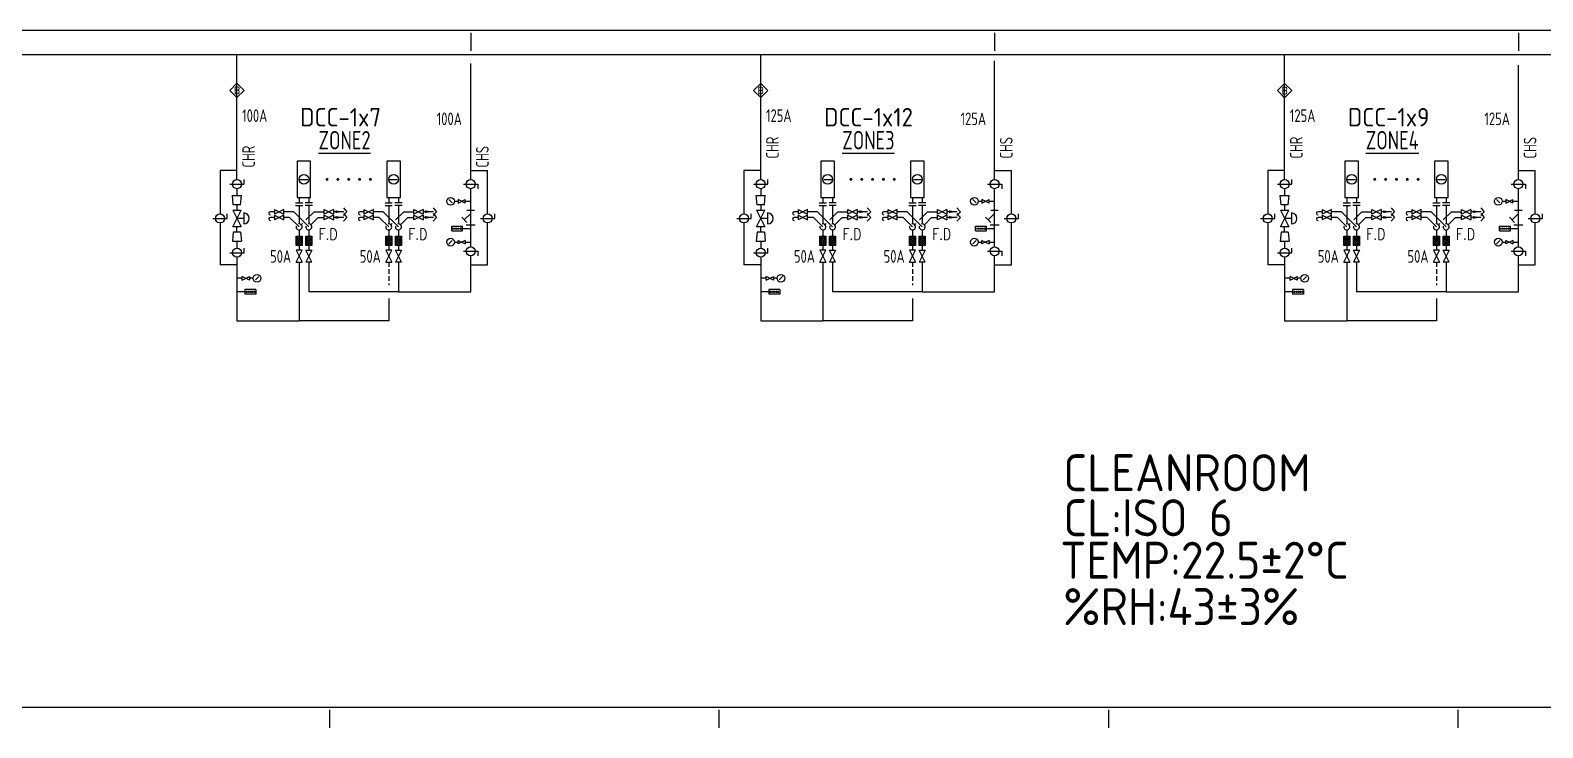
# Model space of a CAD drawing. Header units: millimetres. Extents: x 4929 to 7191, y -208 to 1486.
# Drawn here: x 5382.2 to 5790.6, y 481.5 to 669.9 of the extents above; entities that cross this region are included whole.
import ezdxf
from ezdxf.enums import TextEntityAlignment as Align

# ---------------------------------------------------------------- set-up
doc = ezdxf.new("R2010")
doc.units = ezdxf.units.MM
doc.linetypes.add('HIDDEN', pattern=[9.525, 6.35, -3.175])
doc.linetypes.add('HIDDEN2', pattern=[0.1875, 0.125, -0.0625])
for name, color, linetype in [('0-CHR-中溫', 30, 'Continuous'), ('0-CHS-中溫', 3, 'Continuous'), ('M-CEQPM-TEXT', 3, 'Continuous'), ('M-CPIPE-TEXT', 3, 'Continuous'), ('M-CPIPE-VAVE', 2, 'Continuous'), ('M-CWTR-PIPE', 130, 'Continuous'), ('M-EQPM-TXT', 4, 'Continuous'), ('M-HVAC-CMAH', 3, 'Continuous'), ('M-PIPE-CHWR20', 110, 'Continuous'), ('U-PCW-VALVE', 2, 'Continuous')]:
    doc.layers.add(name, color=color, linetype=linetype)
doc.styles.add('AA-TXT', font='isocp.shx', dxfattribs={"bigfont": 'chineset.shx'})
doc.styles.add('STDTEXT', font='simplex.shx', dxfattribs={"bigfont": 'china.shx'})

# ---------------------------------------------------------------- blocks, each defined once
blk = doc.blocks.new('DIM3')
blk.add_solid([(40, -6.7), (40, 6.7), (0, 0)])
blk = doc.blocks.new('DCC PIPE')
at = {"layer": 'U-PCW-VALVE'}
h = blk.add_hatch(dxfattribs=at)
h.set_pattern_fill('ANSI37', color=256, scale=2.66144, angle=90, style=0)
h.set_pattern_definition([(135, (188.80367, -130.49455), (-0.2352403, -0.2352403), []), (225, (188.80367, -130.49455), (0.2352403, -0.2352403), [])])
h.paths.add_polyline_path([(-0.67, 3.67), (-0.67, 5.8), (0.67, 5.8), (0.67, 3.67)])
h = blk.add_hatch(dxfattribs=at)
h.set_pattern_fill('ANSI37', color=256, scale=2.66144, angle=90, style=0)
h.set_pattern_definition([(135, (190.9487, -130.49455), (-0.2352403, -0.2352403), []), (225, (190.9487, -130.49455), (0.2352403, -0.2352403), [])])
h.paths.add_polyline_path([(1.48, 3.67), (1.48, 5.8), (2.81, 5.8), (2.81, 3.67)])
h = blk.add_hatch(dxfattribs=at)
h.set_pattern_fill('ANSI37', color=256, scale=2.66144, angle=90, style=0)
h.set_pattern_definition([(135, (208.65864, -130.49455), (-0.2352403, -0.2352403), []), (225, (208.65864, -130.49455), (0.2352403, -0.2352403), [])])
h.paths.add_polyline_path([(19.19, 3.67), (19.19, 5.8), (20.52, 5.8), (20.52, 3.67)])
h = blk.add_hatch(dxfattribs=at)
h.set_pattern_fill('ANSI37', color=256, scale=2.66144, angle=90, style=0)
h.set_pattern_definition([(135, (210.80367, -130.49455), (-0.2352403, -0.2352403), []), (225, (210.80367, -130.49455), (0.2352403, -0.2352403), [])])
h.paths.add_polyline_path([(21.33, 3.67), (21.33, 5.8), (22.67, 5.8), (22.67, 3.67)])
at = {"layer": '0-CHR-中溫', "ltscale": 1000}
for p, q in [((0, 12.53), (0, 8.51)), ((19.85, 12.53), (19.85, 8.51)), ((0, 7.18), (0, 5.8)), ((19.85, 7.18), (19.85, 5.8)), ((0, 3.67), (0, 2.67)), ((19.85, 3.67), (19.85, 2.67))]:
    blk.add_line(p, q, dxfattribs=at)
for centre in [(0, 7.84), (19.85, 7.84)]:
    blk.add_arc(centre, 0.667, 167.3219, 102.6781, dxfattribs=at)
at = {"layer": '0-CHS-中溫', "ltscale": 1000}
for p, q in [((2.15, 12.53), (2.15, 8.51)), ((22, 12.53), (22, 8.51)), ((2.15, 7.18), (2.15, 5.8)), ((22, 7.18), (22, 5.8)), ((2.15, 3.67), (2.15, 2.67)), ((22, 3.67), (22, 2.67))]:
    blk.add_line(p, q, dxfattribs=at)
for centre in [(2.15, 7.84), (22, 7.84)]:
    blk.add_arc(centre, 0.667, 167.3219, 102.6781, dxfattribs=at)
at = {"layer": 'M-CPIPE-VAVE'}
for p, q in [((-5.47, 11.18), (-6.35, 11.18)), ((-3.4, 11.7), (-5.47, 10.66)), ((-5.47, 11.7), (-3.4, 10.66)), ((-5.47, 11.7), (-5.47, 10.66)), ((-3.4, 10.44), (-5.47, 9.41)), ((-5.47, 10.44), (-3.4, 9.41)), ((-5.47, 10.44), (-5.47, 9.41)), ((-3.4, 10.66), (-3.4, 11.7)), ((-1.19, 11.18), (-3.4, 11.18)), ((-3.4, 9.41), (-3.4, 10.44)), ((2.15, 7.84), (-1.19, 11.18)), ((1.53, 9.37), (3.34, 11.18)), ((3.34, 11.18), (5.55, 11.18)), ((5.55, 10.66), (5.55, 11.7)), ((7.62, 11.7), (5.55, 10.66)), ((5.55, 11.7), (7.62, 10.66)), ((5.55, 9.41), (5.55, 10.44)), ((7.62, 10.44), (5.55, 9.41)), ((5.55, 10.44), (7.62, 9.41)), ((7.62, 11.7), (7.62, 10.66)), ((9.89, 11.18), (7.62, 11.18)), ((7.62, 10.44), (7.62, 9.41)), ((9.81, 12.03), (10.58, 11.18)), ((9.81, 10.33), (10.58, 11.18)), ((9.81, 10.77), (10.58, 9.92)), ((14.38, 11.18), (13.5, 11.18)), ((16.45, 11.7), (14.38, 10.66)), ((14.38, 11.7), (16.45, 10.66)), ((14.38, 11.7), (14.38, 10.66)), ((16.45, 10.44), (14.38, 9.41)), ((14.38, 10.44), (16.45, 9.41)), ((14.38, 10.44), (14.38, 9.41)), ((16.45, 10.66), (16.45, 11.7)), ((18.66, 11.18), (16.45, 11.18)), ((16.45, 9.41), (16.45, 10.44)), ((22, 7.84), (18.66, 11.18)), ((21.38, 9.37), (23.19, 11.18)), ((23.19, 11.18), (25.4, 11.18)), ((25.4, 10.66), (25.4, 11.7)), ((27.47, 11.7), (25.4, 10.66)), ((25.4, 11.7), (27.47, 10.66)), ((25.4, 9.41), (25.4, 10.44)), ((27.47, 10.44), (25.4, 9.41)), ((25.4, 10.44), (27.47, 9.41)), ((27.47, 11.7), (27.47, 10.66)), ((29.74, 11.18), (27.47, 11.18)), ((27.47, 10.44), (27.47, 9.41)), ((29.67, 12.03), (30.44, 11.18)), ((29.67, 10.33), (30.44, 11.18)), ((29.67, 10.77), (30.44, 9.92)), ((-5.47, 9.92), (-6.35, 9.92)), ((-2.08, 9.92), (-3.4, 9.92)), ((0, 7.84), (-2.08, 9.92)), ((0.47, 8.31), (0.74, 8.58)), ((2.62, 8.31), (4.23, 9.92)), ((4.23, 9.92), (5.55, 9.92)), ((9.89, 9.92), (7.62, 9.92)), ((9.81, 9.07), (10.58, 9.92)), ((14.38, 9.92), (13.5, 9.92)), ((17.77, 9.92), (16.45, 9.92)), ((19.85, 7.84), (17.77, 9.92)), ((20.33, 8.31), (20.59, 8.58)), ((22.47, 8.31), (24.08, 9.92)), ((24.08, 9.92), (25.4, 9.92)), ((29.74, 9.92), (27.47, 9.92)), ((29.67, 9.07), (30.44, 9.92))]:
    blk.add_line(p, q, dxfattribs=at)
for centre in [(-6.35, 10.83), (13.5, 10.83), (-6.35, 9.57), (13.5, 9.57)]:
    blk.add_arc(centre, 0.35, 90, 270, dxfattribs=at)
at = {"layer": 'M-CWTR-PIPE'}
for p, q in [((0.18, 18.35), (1.96, 18.35)), ((20.04, 18.35), (21.82, 18.35)), ((0, 14.35), (0, 13.17)), ((2.15, 14.35), (2.15, 13.17)), ((19.85, 14.35), (19.85, 13.17)), ((22, 14.35), (22, 13.17)), ((-0.8, 13.17), (0.8, 13.17)), ((2.95, 13.17), (1.35, 13.17)), ((19.05, 13.17), (20.65, 13.17)), ((22.8, 13.17), (21.2, 13.17))]:
    blk.add_line(p, q, dxfattribs=at)
for points in [[(2.57, 14.35), (2.57, 22.35), (-0.43, 22.35), (-0.43, 14.35)], [(22.43, 14.35), (22.43, 22.35), (19.43, 22.35), (19.43, 14.35)]]:
    blk.add_lwpolyline(points, close=True, dxfattribs=at)
for centre in [(1.07, 18.35), (20.93, 18.35)]:
    blk.add_circle(centre, 1.07, dxfattribs=at)
at = {"layer": 'M-HVAC-CMAH', "const_width": 0.32}
for points in [[(6.36, 18.34, 1), (6.04, 18.34, 1)], [(8.76, 18.34, 1), (8.44, 18.34, 1)], [(11.16, 18.34, 1), (10.84, 18.34, 1)], [(13.56, 18.34, 1), (13.24, 18.34, 1)], [(15.96, 18.34, 1), (15.64, 18.34, 1)]]:
    blk.add_lwpolyline(points, format="xyb", close=True, dxfattribs=at)
at = {"layer": 'U-PCW-VALVE'}
for p, q in [((-0.8, 12.53), (0.8, 12.53)), ((2.95, 12.53), (1.35, 12.53)), ((19.05, 12.53), (20.65, 12.53)), ((22.8, 12.53), (21.2, 12.53)), ((-0.67, 5.8), (0.67, 5.8)), ((-0.67, 3.67), (-0.67, 5.8)), ((0.67, 3.67), (-0.67, 3.67)), ((0.67, 5.8), (0.67, 3.67)), ((1.48, 5.8), (2.81, 5.8)), ((1.48, 3.67), (1.48, 5.8)), ((2.81, 3.67), (1.48, 3.67)), ((2.81, 5.8), (2.81, 3.67)), ((19.19, 5.8), (20.52, 5.8)), ((19.19, 3.67), (19.19, 5.8)), ((20.52, 3.67), (19.19, 3.67)), ((20.52, 5.8), (20.52, 3.67)), ((21.33, 5.8), (22.67, 5.8)), ((21.33, 3.67), (21.33, 5.8)), ((22.67, 3.67), (21.33, 3.67)), ((22.67, 5.8), (22.67, 3.67)), ((0.67, 2.67), (-0.67, 2.67)), ((-0.67, 0), (0.67, 2.67)), ((-0.67, 2.67), (0.67, 0)), ((-0.67, 0), (0.67, 0)), ((1.48, 2.67), (2.81, 2.67)), ((2.81, 2.67), (1.48, 0)), ((2.81, 0), (1.48, 2.67)), ((2.81, 0), (1.48, 0)), ((20.52, 2.67), (19.19, 2.67)), ((19.19, 2.67), (20.52, 0)), ((19.19, 0), (20.52, 2.67)), ((19.19, 0), (20.52, 0)), ((21.33, 2.67), (22.67, 2.67)), ((22.67, 0), (21.33, 2.67)), ((22.67, 2.67), (21.33, 0)), ((22.67, 0), (21.33, 0))]:
    blk.add_line(p, q, dxfattribs=at)
at = {"layer": 'M-CPIPE-VAVE', "linetype": 'HIDDEN2', "xscale": -0.04545454545450411, "yscale": 0.04545454545450411, "zscale": 0.045454545454545}
for p in [(9.89, 11.18), (9.89, 9.92), (29.74, 11.18), (29.74, 9.92)]:
    blk.add_blockref('DIM3', p, dxfattribs=at)

msp = doc.modelspace()

# ---------------------------------------------------------------- linework, layer by layer
at = {"layer": '0-CHR-中溫', "ltscale": 1000}
for p, q in [((5183.71, 663.4), (6147.72, 663.41)), ((5254.02, 663.4), (6147.73, 663.4)), ((5437.97, 629.55), (5437.97, 663.42)), ((5579.44, 629.55), (5579.44, 663.35)), ((5720.91, 629.55), (5720.91, 663.33)), ((5433.42, 632.02), (5433.42, 620.31)), ((5437.97, 632.02), (5433.42, 632.02)), ((5574.89, 632.02), (5574.89, 620.31)), ((5579.44, 632.02), (5574.89, 632.02)), ((5716.36, 632.02), (5716.36, 620.31)), ((5720.91, 632.02), (5716.36, 632.02)), ((5437.97, 627.14), (5437.97, 625.26)), ((5579.44, 627.14), (5579.44, 625.26)), ((5720.91, 627.14), (5720.91, 625.26)), ((5437.97, 622.82), (5437.97, 621.35)), ((5579.44, 622.82), (5579.44, 621.35)), ((5720.91, 622.82), (5720.91, 621.35)), ((5433.42, 617.87), (5433.42, 606.59)), ((5437.97, 615.37), (5437.97, 616.84)), ((5574.89, 617.87), (5574.89, 606.59)), ((5579.44, 615.37), (5579.44, 616.84)), ((5716.36, 617.87), (5716.36, 606.59)), ((5720.91, 615.37), (5720.91, 616.84)), ((5437.97, 612.93), (5437.97, 611.05)), ((5579.44, 612.93), (5579.44, 611.05)), ((5720.91, 612.93), (5720.91, 611.05)), ((5437.97, 608.61), (5437.97, 591.46)), ((5579.44, 608.61), (5579.44, 591.46)), ((5720.91, 608.61), (5720.91, 591.46)), ((5437.97, 606.59), (5433.42, 606.59)), ((5454.75, 607.28), (5454.75, 591.46)), ((5579.44, 606.59), (5574.89, 606.59)), ((5596.22, 607.28), (5596.22, 591.46)), ((5720.91, 606.59), (5716.36, 606.59)), ((5737.69, 607.28), (5737.69, 591.46)), ((5478.96, 597.44), (5478.96, 591.46)), ((5620.43, 597.44), (5620.43, 591.46)), ((5761.9, 597.44), (5761.9, 591.46)), ((5437.97, 591.46), (5454.75, 591.46)), ((5478.96, 591.46), (5454.75, 591.46)), ((5579.44, 591.46), (5596.22, 591.46)), ((5620.43, 591.46), (5596.22, 591.46)), ((5720.91, 591.46), (5737.69, 591.46)), ((5761.9, 591.46), (5737.69, 591.46))]:
    msp.add_line(p, q, dxfattribs=at)
at = {"layer": '0-CHR-中溫'}
for p, q in [((5436.04, 653.7), (5437.97, 655.63)), ((5436.04, 653.7), (5437.97, 651.78)), ((5437.97, 655.63), (5439.89, 653.7)), ((5439.89, 653.7), (5437.97, 651.78)), ((5577.51, 653.65), (5579.44, 655.58)), ((5577.51, 653.65), (5579.44, 651.73)), ((5579.44, 655.58), (5581.36, 653.65)), ((5581.36, 653.65), (5579.44, 651.73)), ((5718.98, 653.63), (5720.91, 655.56)), ((5718.98, 653.63), (5720.91, 651.71)), ((5720.91, 655.56), (5722.83, 653.63)), ((5722.83, 653.63), (5720.91, 651.71))]:
    msp.add_line(p, q, dxfattribs=at)
at = {"layer": '0-CHS-中溫', "ltscale": 1000}
for p, q in [((5174.11, 669.94), (6210.85, 669.94)), ((5501.1, 669.22), (5501.1, 664.34)), ((5642.57, 669.22), (5642.57, 664.34)), ((5784.04, 669.22), (5784.04, 664.34)), ((5501.1, 629.58), (5501.1, 660.95)), ((5642.57, 629.58), (5642.57, 661.66)), ((5784.04, 629.58), (5784.04, 660.48)), ((5501.1, 632.02), (5505.65, 632.02)), ((5505.65, 620.31), (5505.65, 632.02)), ((5642.57, 632.02), (5647.12, 632.02)), ((5647.12, 620.31), (5647.12, 632.02)), ((5784.04, 632.02), (5788.59, 632.02)), ((5788.59, 620.31), (5788.59, 632.02)), ((5501.1, 611.47), (5501.1, 627.14)), ((5642.57, 611.47), (5642.57, 627.14)), ((5784.04, 611.47), (5784.04, 627.14)), ((5505.65, 606.59), (5505.65, 617.87)), ((5647.12, 606.59), (5647.12, 617.87)), ((5788.59, 606.59), (5788.59, 617.87)), ((5501.1, 599.27), (5501.1, 609.03)), ((5642.57, 599.27), (5642.57, 609.03)), ((5784.04, 599.27), (5784.04, 609.03)), ((5457.36, 607.28), (5457.36, 599.27)), ((5481.58, 607.28), (5481.58, 599.27)), ((5501.1, 606.59), (5505.65, 606.59)), ((5598.83, 607.28), (5598.83, 599.27)), ((5623.05, 607.28), (5623.05, 599.27)), ((5642.57, 606.59), (5647.12, 606.59)), ((5740.3, 607.28), (5740.3, 599.27)), ((5764.52, 607.28), (5764.52, 599.27)), ((5784.04, 606.59), (5788.59, 606.59)), ((5481.58, 599.27), (5457.36, 599.27)), ((5481.58, 599.27), (5501.1, 599.27)), ((5623.05, 599.27), (5598.83, 599.27)), ((5623.05, 599.27), (5642.57, 599.27)), ((5764.52, 599.27), (5740.3, 599.27)), ((5764.52, 599.27), (5784.04, 599.27)), ((5086.07, 487.1), (6134.47, 487.1)), ((5462.97, 486.38), (5462.97, 481.5)), ((5568.07, 486.38), (5568.07, 481.5)), ((5673.3, 486.38), (5673.3, 481.5)), ((5767.68, 486.38), (5767.68, 481.5))]:
    msp.add_line(p, q, dxfattribs=at)
at = {"layer": 'M-PIPE-CHWR20', "ltscale": 0.1}
for p, q in [((5436.99, 622.82), (5436.74, 625.26)), ((5436.74, 625.26), (5439.19, 625.26)), ((5438.94, 622.82), (5439.19, 625.26)), ((5578.46, 622.82), (5578.21, 625.26)), ((5578.21, 625.26), (5580.66, 625.26)), ((5580.41, 622.82), (5580.66, 625.26)), ((5719.93, 622.82), (5719.68, 625.26)), ((5719.68, 625.26), (5722.13, 625.26)), ((5721.88, 622.82), (5722.13, 625.26)), ((5438.94, 622.82), (5436.99, 622.82)), ((5580.41, 622.82), (5578.46, 622.82)), ((5721.88, 622.82), (5719.93, 622.82)), ((5436.99, 615.37), (5436.74, 612.93)), ((5436.74, 612.93), (5439.19, 612.93)), ((5438.94, 615.37), (5436.99, 615.37)), ((5438.94, 615.37), (5439.19, 612.93)), ((5578.46, 615.37), (5578.21, 612.93)), ((5578.21, 612.93), (5580.66, 612.93)), ((5580.41, 615.37), (5578.46, 615.37)), ((5580.41, 615.37), (5580.66, 612.93)), ((5719.93, 615.37), (5719.68, 612.93)), ((5719.68, 612.93), (5722.13, 612.93)), ((5721.88, 615.37), (5719.93, 615.37)), ((5721.88, 615.37), (5722.13, 612.93))]:
    msp.add_line(p, q, dxfattribs=at)
at = {"layer": 'M-PIPE-CHWR20', "linetype": 'HIDDEN', "ltscale": 0.2}
for p, q in [((5478.96, 607.28), (5478.96, 601.1)), ((5620.43, 607.28), (5620.43, 601.1)), ((5761.9, 607.28), (5761.9, 601.1))]:
    msp.add_line(p, q, dxfattribs=at)
at = {"layer": 'U-PCW-VALVE'}
for p, q in [((5439.89, 628.36), (5439.89, 629.59)), ((5581.36, 628.36), (5581.36, 629.59)), ((5722.83, 628.36), (5722.83, 629.59)), ((5436.04, 628.36), (5439.89, 628.36)), ((5499.17, 628.36), (5503.03, 628.36)), ((5503.03, 628.36), (5503.03, 627.14)), ((5577.51, 628.36), (5581.36, 628.36)), ((5640.65, 628.36), (5644.5, 628.36)), ((5644.5, 628.36), (5644.5, 627.14)), ((5718.98, 628.36), (5722.83, 628.36)), ((5782.12, 628.36), (5785.97, 628.36)), ((5785.97, 628.36), (5785.97, 627.14)), ((5436.84, 621.35), (5439.09, 621.35)), ((5436.84, 616.84), (5439.09, 621.35)), ((5436.84, 621.35), (5439.09, 616.84)), ((5496.12, 623.28), (5495.22, 624.18)), ((5496.71, 623.73), (5497.68, 623.73)), ((5497.68, 624.22), (5497.68, 623.24)), ((5499.63, 623.24), (5497.68, 624.22)), ((5497.68, 623.24), (5499.63, 624.22)), ((5499.63, 623.24), (5499.63, 624.22)), ((5499.63, 623.73), (5501.1, 623.73)), ((5500.08, 621.29), (5502.12, 621.29)), ((5578.31, 621.35), (5580.57, 621.35)), ((5578.31, 616.84), (5580.57, 621.35)), ((5578.31, 621.35), (5580.57, 616.84)), ((5637.59, 623.28), (5636.69, 624.18)), ((5638.18, 623.73), (5639.15, 623.73)), ((5639.15, 624.22), (5639.15, 623.24)), ((5641.1, 623.24), (5639.15, 624.22)), ((5639.15, 623.24), (5641.1, 624.22)), ((5641.1, 623.24), (5641.1, 624.22)), ((5641.1, 623.73), (5642.57, 623.73)), ((5641.55, 621.29), (5643.59, 621.29)), ((5719.78, 621.35), (5722.04, 621.35)), ((5719.78, 616.84), (5722.04, 621.35)), ((5719.78, 621.35), (5722.04, 616.84)), ((5779.06, 623.28), (5778.16, 624.18)), ((5779.65, 623.73), (5780.62, 623.73)), ((5780.62, 624.22), (5780.62, 623.24)), ((5782.58, 623.24), (5780.62, 624.22)), ((5780.62, 623.24), (5782.58, 624.22)), ((5782.58, 623.24), (5782.58, 624.22)), ((5782.58, 623.73), (5784.04, 623.73)), ((5783.02, 621.29), (5785.06, 621.29)), ((5431.49, 619.09), (5435.35, 619.09)), ((5435.35, 619.09), (5435.35, 620.32)), ((5439.09, 616.84), (5436.84, 616.84)), ((5439.81, 619.09), (5437.97, 619.09)), ((5439.81, 620.59), (5439.81, 617.64)), ((5495.99, 615.74), (5495.99, 616.97)), ((5495.99, 615.74), (5495.99, 616.97)), ((5495.99, 616.97), (5498.93, 616.97)), ((5495.99, 616.97), (5498.93, 616.97)), ((5498.68, 619.41), (5500.06, 618.03)), ((5498.68, 619.41), (5500.06, 618.03)), ((5498.93, 615.74), (5498.93, 616.97)), ((5498.93, 615.74), (5498.93, 616.97)), ((5501.1, 620.45), (5499.37, 618.72)), ((5499.88, 617.39), (5502.32, 617.39)), ((5500.08, 617.39), (5502.12, 617.39)), ((5503.72, 619.09), (5507.58, 619.09)), ((5507.58, 619.09), (5507.58, 620.32)), ((5572.96, 619.09), (5576.82, 619.09)), ((5576.82, 619.09), (5576.82, 620.32)), ((5580.57, 616.84), (5578.31, 616.84)), ((5581.28, 619.09), (5579.44, 619.09)), ((5581.28, 620.59), (5581.28, 617.64)), ((5637.46, 615.74), (5637.46, 616.97)), ((5637.46, 615.74), (5637.46, 616.97)), ((5637.46, 616.97), (5640.4, 616.97)), ((5637.46, 616.97), (5640.4, 616.97)), ((5640.16, 619.41), (5641.53, 618.03)), ((5640.16, 619.41), (5641.53, 618.03)), ((5640.4, 615.74), (5640.4, 616.97)), ((5640.4, 615.74), (5640.4, 616.97)), ((5642.57, 620.45), (5640.85, 618.72)), ((5641.35, 617.39), (5643.79, 617.39)), ((5641.55, 617.39), (5643.59, 617.39)), ((5645.19, 619.09), (5649.05, 619.09)), ((5649.05, 619.09), (5649.05, 620.32)), ((5714.43, 619.09), (5718.29, 619.09)), ((5718.29, 619.09), (5718.29, 620.32)), ((5722.04, 616.84), (5719.78, 616.84)), ((5722.76, 619.09), (5720.91, 619.09)), ((5722.76, 620.59), (5722.76, 617.64)), ((5778.93, 615.74), (5778.93, 616.97)), ((5778.93, 615.74), (5778.93, 616.97)), ((5778.93, 616.97), (5781.87, 616.97)), ((5778.93, 616.97), (5781.87, 616.97)), ((5781.63, 619.41), (5783.01, 618.03)), ((5781.63, 619.41), (5783.01, 618.03)), ((5781.87, 615.74), (5781.87, 616.97)), ((5781.87, 615.74), (5781.87, 616.97)), ((5784.04, 620.45), (5782.32, 618.72)), ((5782.82, 617.39), (5785.26, 617.39)), ((5783.02, 617.39), (5785.06, 617.39)), ((5786.66, 619.09), (5790.52, 619.09)), ((5790.52, 619.09), (5790.52, 620.32)), ((5496.12, 613.14), (5495.22, 612.24)), ((5495.99, 615.74), (5498.93, 615.74)), ((5495.99, 615.74), (5498.93, 615.74)), ((5496.24, 616.35), (5498.26, 616.35)), ((5496.24, 616.35), (5498.26, 616.35)), ((5496.38, 616.11), (5496.38, 616.6)), ((5496.38, 616.11), (5496.38, 616.6)), ((5496.71, 612.69), (5497.68, 612.69)), ((5496.87, 616.11), (5496.87, 616.6)), ((5496.87, 616.11), (5496.87, 616.6)), ((5497.36, 616.11), (5497.36, 616.6)), ((5497.36, 616.11), (5497.36, 616.6)), ((5497.68, 612.21), (5497.68, 613.18)), ((5499.63, 613.18), (5497.68, 612.21)), ((5497.68, 613.18), (5499.63, 612.21)), ((5497.85, 616.11), (5497.85, 616.6)), ((5497.85, 616.11), (5497.85, 616.6)), ((5498.93, 616.35), (5501.1, 616.35)), ((5498.93, 616.35), (5501.1, 616.35)), ((5499.63, 613.18), (5499.63, 612.21)), ((5499.63, 612.69), (5501.1, 612.69)), ((5637.59, 613.14), (5636.69, 612.24)), ((5637.46, 615.74), (5640.4, 615.74)), ((5637.46, 615.74), (5640.4, 615.74)), ((5637.71, 616.35), (5639.73, 616.35)), ((5637.71, 616.35), (5639.73, 616.35)), ((5637.85, 616.11), (5637.85, 616.6)), ((5637.85, 616.11), (5637.85, 616.6)), ((5638.18, 612.69), (5639.15, 612.69)), ((5638.34, 616.11), (5638.34, 616.6)), ((5638.34, 616.11), (5638.34, 616.6)), ((5638.83, 616.11), (5638.83, 616.6)), ((5638.83, 616.11), (5638.83, 616.6)), ((5639.15, 612.21), (5639.15, 613.18)), ((5641.1, 613.18), (5639.15, 612.21)), ((5639.15, 613.18), (5641.1, 612.21)), ((5639.32, 616.11), (5639.32, 616.6)), ((5639.32, 616.11), (5639.32, 616.6)), ((5640.4, 616.35), (5642.57, 616.35)), ((5640.4, 616.35), (5642.57, 616.35)), ((5641.1, 613.18), (5641.1, 612.21)), ((5641.1, 612.69), (5642.57, 612.69)), ((5779.06, 613.14), (5778.16, 612.24)), ((5778.93, 615.74), (5781.87, 615.74)), ((5778.93, 615.74), (5781.87, 615.74)), ((5779.18, 616.35), (5781.2, 616.35)), ((5779.18, 616.35), (5781.2, 616.35)), ((5779.32, 616.11), (5779.32, 616.6)), ((5779.32, 616.11), (5779.32, 616.6)), ((5779.65, 612.69), (5780.62, 612.69)), ((5779.81, 616.11), (5779.81, 616.6)), ((5779.81, 616.11), (5779.81, 616.6)), ((5780.3, 616.11), (5780.3, 616.6)), ((5780.3, 616.11), (5780.3, 616.6)), ((5780.62, 612.21), (5780.62, 613.18)), ((5782.58, 613.18), (5780.62, 612.21)), ((5780.62, 613.18), (5782.58, 612.21)), ((5780.79, 616.11), (5780.79, 616.6)), ((5780.79, 616.11), (5780.79, 616.6)), ((5781.87, 616.35), (5784.04, 616.35)), ((5781.87, 616.35), (5784.04, 616.35)), ((5782.58, 613.18), (5782.58, 612.21)), ((5782.58, 612.69), (5784.04, 612.69)), ((5436.04, 609.83), (5439.89, 609.83)), ((5439.89, 609.83), (5439.89, 611.05)), ((5499.17, 610.25), (5503.03, 610.25)), ((5503.03, 610.25), (5503.03, 609.02)), ((5577.51, 609.83), (5581.36, 609.83)), ((5581.36, 609.83), (5581.36, 611.05)), ((5640.65, 610.25), (5644.5, 610.25)), ((5644.5, 610.25), (5644.5, 609.02)), ((5718.98, 609.83), (5722.83, 609.83)), ((5722.83, 609.83), (5722.83, 611.05)), ((5782.12, 610.25), (5785.97, 610.25)), ((5785.97, 610.25), (5785.97, 609.02)), ((5439.43, 602.93), (5437.97, 602.93)), ((5439.43, 602.44), (5439.43, 603.42)), ((5439.43, 602.44), (5441.38, 603.42)), ((5441.38, 602.44), (5439.43, 603.42)), ((5441.38, 603.42), (5441.38, 602.44)), ((5442.36, 602.93), (5441.38, 602.93)), ((5442.95, 602.48), (5443.85, 603.38)), ((5580.9, 602.93), (5579.44, 602.93)), ((5580.9, 602.44), (5580.9, 603.42)), ((5580.9, 602.44), (5582.86, 603.42)), ((5582.86, 602.44), (5580.9, 603.42)), ((5582.86, 603.42), (5582.86, 602.44)), ((5583.83, 602.93), (5582.86, 602.93)), ((5584.42, 602.48), (5585.32, 603.38)), ((5722.37, 602.93), (5720.91, 602.93)), ((5722.37, 602.44), (5722.37, 603.42)), ((5722.37, 602.44), (5724.33, 603.42)), ((5724.33, 602.44), (5722.37, 603.42)), ((5724.33, 603.42), (5724.33, 602.44)), ((5725.3, 602.93), (5724.33, 602.93)), ((5725.89, 602.48), (5726.79, 603.38)), ((5440.14, 599.27), (5437.97, 599.27)), ((5440.14, 599.27), (5437.97, 599.27)), ((5440.14, 599.88), (5440.14, 598.66)), ((5440.14, 599.88), (5440.14, 598.66)), ((5443.08, 599.88), (5440.14, 599.88)), ((5443.08, 599.88), (5440.14, 599.88)), ((5443.08, 598.66), (5440.14, 598.66)), ((5443.08, 598.66), (5440.14, 598.66)), ((5442.83, 599.27), (5440.81, 599.27)), ((5442.83, 599.27), (5440.81, 599.27)), ((5441.22, 599.51), (5441.22, 599.02)), ((5441.22, 599.51), (5441.22, 599.02)), ((5441.71, 599.51), (5441.71, 599.02)), ((5441.71, 599.51), (5441.71, 599.02)), ((5442.2, 599.51), (5442.2, 599.02)), ((5442.2, 599.51), (5442.2, 599.02)), ((5442.69, 599.51), (5442.69, 599.02)), ((5442.69, 599.51), (5442.69, 599.02)), ((5443.08, 599.88), (5443.08, 598.66)), ((5443.08, 599.88), (5443.08, 598.66)), ((5581.61, 599.27), (5579.44, 599.27)), ((5581.61, 599.27), (5579.44, 599.27)), ((5581.61, 599.88), (5581.61, 598.66)), ((5581.61, 599.88), (5581.61, 598.66)), ((5584.55, 599.88), (5581.61, 599.88)), ((5584.55, 599.88), (5581.61, 599.88)), ((5584.55, 598.66), (5581.61, 598.66)), ((5584.55, 598.66), (5581.61, 598.66)), ((5584.3, 599.27), (5582.28, 599.27)), ((5584.3, 599.27), (5582.28, 599.27)), ((5582.69, 599.51), (5582.69, 599.02)), ((5582.69, 599.51), (5582.69, 599.02)), ((5583.18, 599.51), (5583.18, 599.02)), ((5583.18, 599.51), (5583.18, 599.02)), ((5583.67, 599.51), (5583.67, 599.02)), ((5583.67, 599.51), (5583.67, 599.02)), ((5584.16, 599.51), (5584.16, 599.02)), ((5584.16, 599.51), (5584.16, 599.02)), ((5584.55, 599.88), (5584.55, 598.66)), ((5584.55, 599.88), (5584.55, 598.66)), ((5723.08, 599.27), (5720.91, 599.27)), ((5723.08, 599.27), (5720.91, 599.27)), ((5723.08, 599.88), (5723.08, 598.66)), ((5723.08, 599.88), (5723.08, 598.66)), ((5726.02, 599.88), (5723.08, 599.88)), ((5726.02, 599.88), (5723.08, 599.88)), ((5726.02, 598.66), (5723.08, 598.66)), ((5726.02, 598.66), (5723.08, 598.66)), ((5725.77, 599.27), (5723.75, 599.27)), ((5725.77, 599.27), (5723.75, 599.27)), ((5724.16, 599.51), (5724.16, 599.02)), ((5724.16, 599.51), (5724.16, 599.02)), ((5724.65, 599.51), (5724.65, 599.02)), ((5724.65, 599.51), (5724.65, 599.02)), ((5725.14, 599.51), (5725.14, 599.02)), ((5725.14, 599.51), (5725.14, 599.02)), ((5725.63, 599.51), (5725.63, 599.02)), ((5725.63, 599.51), (5725.63, 599.02)), ((5726.02, 599.88), (5726.02, 598.66)), ((5726.02, 599.88), (5726.02, 598.66))]:
    msp.add_line(p, q, dxfattribs=at)
for centre, radius in [((5437.97, 628.36), 1.22), ((5501.1, 628.36), 1.22), ((5579.44, 628.36), 1.22), ((5642.57, 628.36), 1.22), ((5720.91, 628.36), 1.22), ((5784.04, 628.36), 1.22), ((5495.67, 623.73), 1.04), ((5637.14, 623.73), 1.04), ((5778.61, 623.73), 1.04), ((5433.42, 619.09), 1.22), ((5505.65, 619.09), 1.22), ((5574.89, 619.09), 1.22), ((5647.12, 619.09), 1.22), ((5716.36, 619.09), 1.22), ((5788.59, 619.09), 1.22), ((5495.67, 612.69), 1.04), ((5498.48, 616.35), 0.218), ((5498.48, 616.35), 0.218), ((5637.14, 612.69), 1.04), ((5639.95, 616.35), 0.218), ((5639.95, 616.35), 0.218), ((5778.61, 612.69), 1.04), ((5781.42, 616.35), 0.218), ((5781.42, 616.35), 0.218), ((5437.97, 609.83), 1.22), ((5501.1, 610.25), 1.22), ((5579.44, 609.83), 1.22), ((5642.57, 610.25), 1.22), ((5720.91, 609.83), 1.22), ((5784.04, 610.25), 1.22), ((5443.4, 602.93), 1.04), ((5584.87, 602.93), 1.04), ((5726.34, 602.93), 1.04), ((5440.59, 599.27), 0.218), ((5440.59, 599.27), 0.218), ((5582.06, 599.27), 0.218), ((5582.06, 599.27), 0.218), ((5723.53, 599.27), 0.218), ((5723.53, 599.27), 0.218)]:
    msp.add_circle(centre, radius, dxfattribs=at)
for centre in [(5439.81, 619.1), (5581.28, 619.1), (5722.76, 619.1)]:
    msp.add_arc(centre, 1.49, 270, 90, dxfattribs=at)

# ---------------------------------------------------------------- block references
at = {"layer": '0-CHS-中溫', "ltscale": 1000, "xscale": 1.21957353685237, "yscale": 1.21957353685237, "zscale": 1.21957353685237}
for p in [(5454.75, 607.28), (5596.22, 607.28), (5737.69, 607.28)]:
    msp.add_blockref('DCC PIPE', p, dxfattribs=at)

# ---------------------------------------------------------------- texts
at = {"layer": '0-CHR-中溫', "style": 'STDTEXT'}
for p in [(5437.97, 653.7), (5579.44, 653.65), (5720.91, 653.63)]:
    msp.add_text('B', height=1.83, dxfattribs=at).set_placement(p, align=Align.MIDDLE)
at = {"layer": '0-CHR-中溫', "style": 'AA-TXT', "width": 0.8}
for s, p in [('100A', (5439.38, 645.16)), ('125A', (5580.85, 645.16)), ('125A', (5722.32, 645.16))]:
    msp.add_text(s, height=3.415, dxfattribs=at).set_placement(p)
at = {"layer": '0-CHR-中溫', "ltscale": 1000, "style": 'AA-TXT', "width": 0.8}
for p in [(5441.12, 632.84), (5582.59, 635.27), (5724.06, 635.27)]:
    msp.add_text('CHR', height=3.415, rotation=90, dxfattribs=at).set_placement(p, align=Align.MIDDLE_LEFT)
at = {"layer": 'M-CEQPM-TEXT', "style": 'AA-TXT', "width": 0.8}
for s, p in [('%%UZONE2', (5467.03, 640.25)), ('%%UZONE3', (5608.5, 640.25)), ('%%UZONE4', (5749.97, 640.25))]:
    msp.add_text(s, height=5, dxfattribs=at).set_placement(p, align=Align.MIDDLE)
at = {"layer": 'M-CEQPM-TEXT', "char_height": 5, "attachment_point": 1, "style": 'AA-TXT'}
for s, insert in [('DCC-1x7', (5455.06, 648.94)), ('DCC-1x12', (5596.54, 648.94)), ('DCC-1x9', (5738.01, 648.94))]:
    msp.add_mtext_dynamic_manual_height_columns(s, width=22.7734, gutter_width=12.5, heights=[0], dxfattribs=dict(at, insert=insert))
at = {"layer": 'M-CPIPE-TEXT', "width": 0.8}
for s, height, style, p in [('100A', 3.415, 'AA-TXT', (5491.92, 644.3)), ('125A', 3.415, 'AA-TXT', (5633.39, 644.3)), ('125A', 3.415, 'AA-TXT', (5774.86, 644.3)), ('F.D', 3.049, 'STDTEXT', (5460.03, 613.34)), ('F.D', 3.049, 'STDTEXT', (5484.25, 613.34)), ('F.D', 3.049, 'STDTEXT', (5601.5, 613.34)), ('F.D', 3.049, 'STDTEXT', (5625.72, 613.34)), ('F.D', 3.049, 'STDTEXT', (5742.97, 613.34)), ('F.D', 3.049, 'STDTEXT', (5767.19, 613.34)), ('50A', 3.415, 'AA-TXT', (5446.93, 607.14)), ('50A', 3.415, 'AA-TXT', (5471.15, 607.14)), ('50A', 3.415, 'AA-TXT', (5588.4, 607.14)), ('50A', 3.415, 'AA-TXT', (5612.62, 607.14)), ('50A', 3.415, 'AA-TXT', (5729.87, 607.14)), ('50A', 3.415, 'AA-TXT', (5754.09, 607.14))]:
    msp.add_text(s, height=height, dxfattribs=dict(at, style=style)).set_placement(p)
at = {"layer": 'M-CPIPE-TEXT', "style": 'AA-TXT', "width": 0.8}
for p in [(5504.25, 632.84), (5645.73, 635.27), (5787.2, 635.27)]:
    msp.add_text('CHS', height=3.415, rotation=90, dxfattribs=at).set_placement(p, align=Align.MIDDLE_LEFT)
at = {"layer": 'M-EQPM-TXT', "color": 3, "style": 'AA-TXT'}
for s, p in [('CLEANROOM', (5661.14, 550.39, 0)), ('CL:ISO 6', (5661.14, 538.23, 0)), ('TEMP:22.5%%P2%%DC', (5660.29, 526.75, 0)), ('%%%RH:43%%P3%%%', (5661.14, 514.22, 0))]:
    msp.add_text(s, height=10, dxfattribs=at).set_placement(p, align=Align.MIDDLE_LEFT)

doc.saveas('drawing.dxf')
